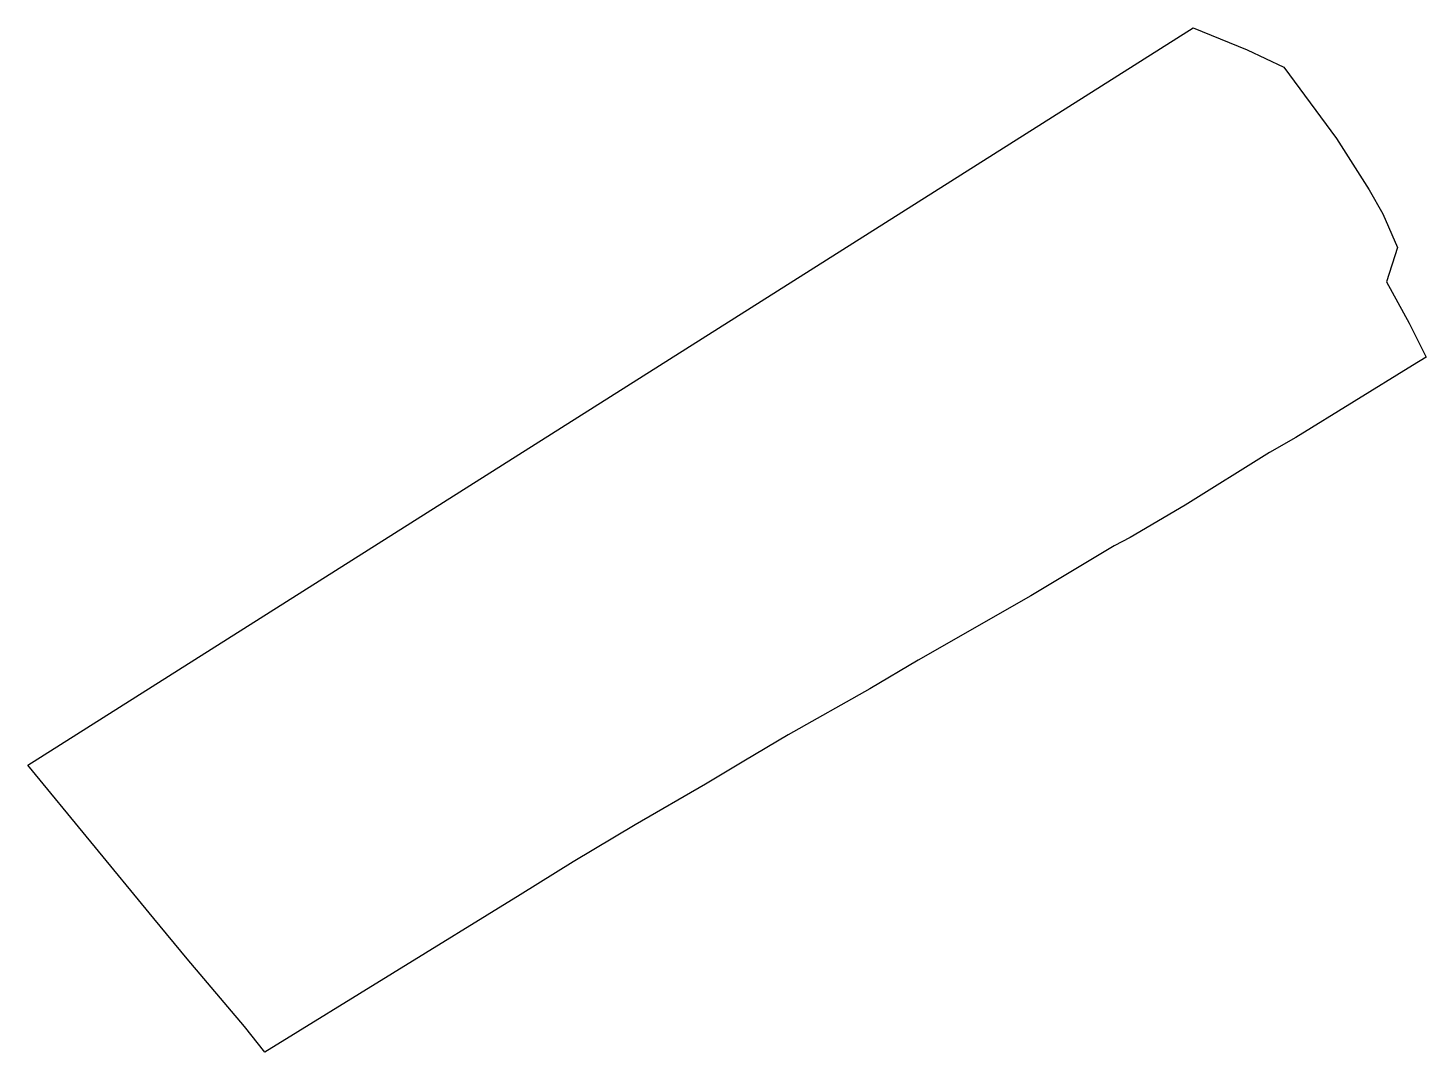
# Model space of a CAD drawing. Header units: millimetres. Extents: x 596750 to 597141, y 1296070 to 1296357.
import ezdxf

# ---------------------------------------------------------------- set-up
doc = ezdxf.new("R2010")
doc.units = ezdxf.units.MM

msp = doc.modelspace()

# ---------------------------------------------------------------- linework, layer by layer
at = {"elevation": 141.72}
msp.add_lwpolyline([(596749.74, 1296150.35), (597076.01, 1296356.74), (597076.01, 1296356.74), (597091.14, 1296350.58), (597101.4, 1296345.73), (597116.17, 1296325.76), (597122.03, 1296316.53), (597125.31, 1296311.37), (597129.13, 1296304.67), (597133.24, 1296295.22), (597130.14, 1296285.69), (597136.5, 1296274.11), (597141.23, 1296264.52), (597137.46, 1296262.22), (597104.75, 1296242.02), (597097.36, 1296237.82), (597073.76, 1296223.1), (597058.36, 1296214.05), (597053.86, 1296211.68), (597030.53, 1296197.77), (596999, 1296179.68), (596985.48, 1296171.68), (596962.6, 1296158.76), (596950.21, 1296151.43), (596939.43, 1296145.01), (596919.78, 1296133.58), (596902.45, 1296123.2), (596887.59, 1296114.03), (596816.06, 1296069.98), (596810.39, 1296077.16), (596794.32, 1296096.07), (596784.97, 1296107.34), (596749.74, 1296150.35)], dxfattribs=at)

doc.saveas('drawing.dxf')
